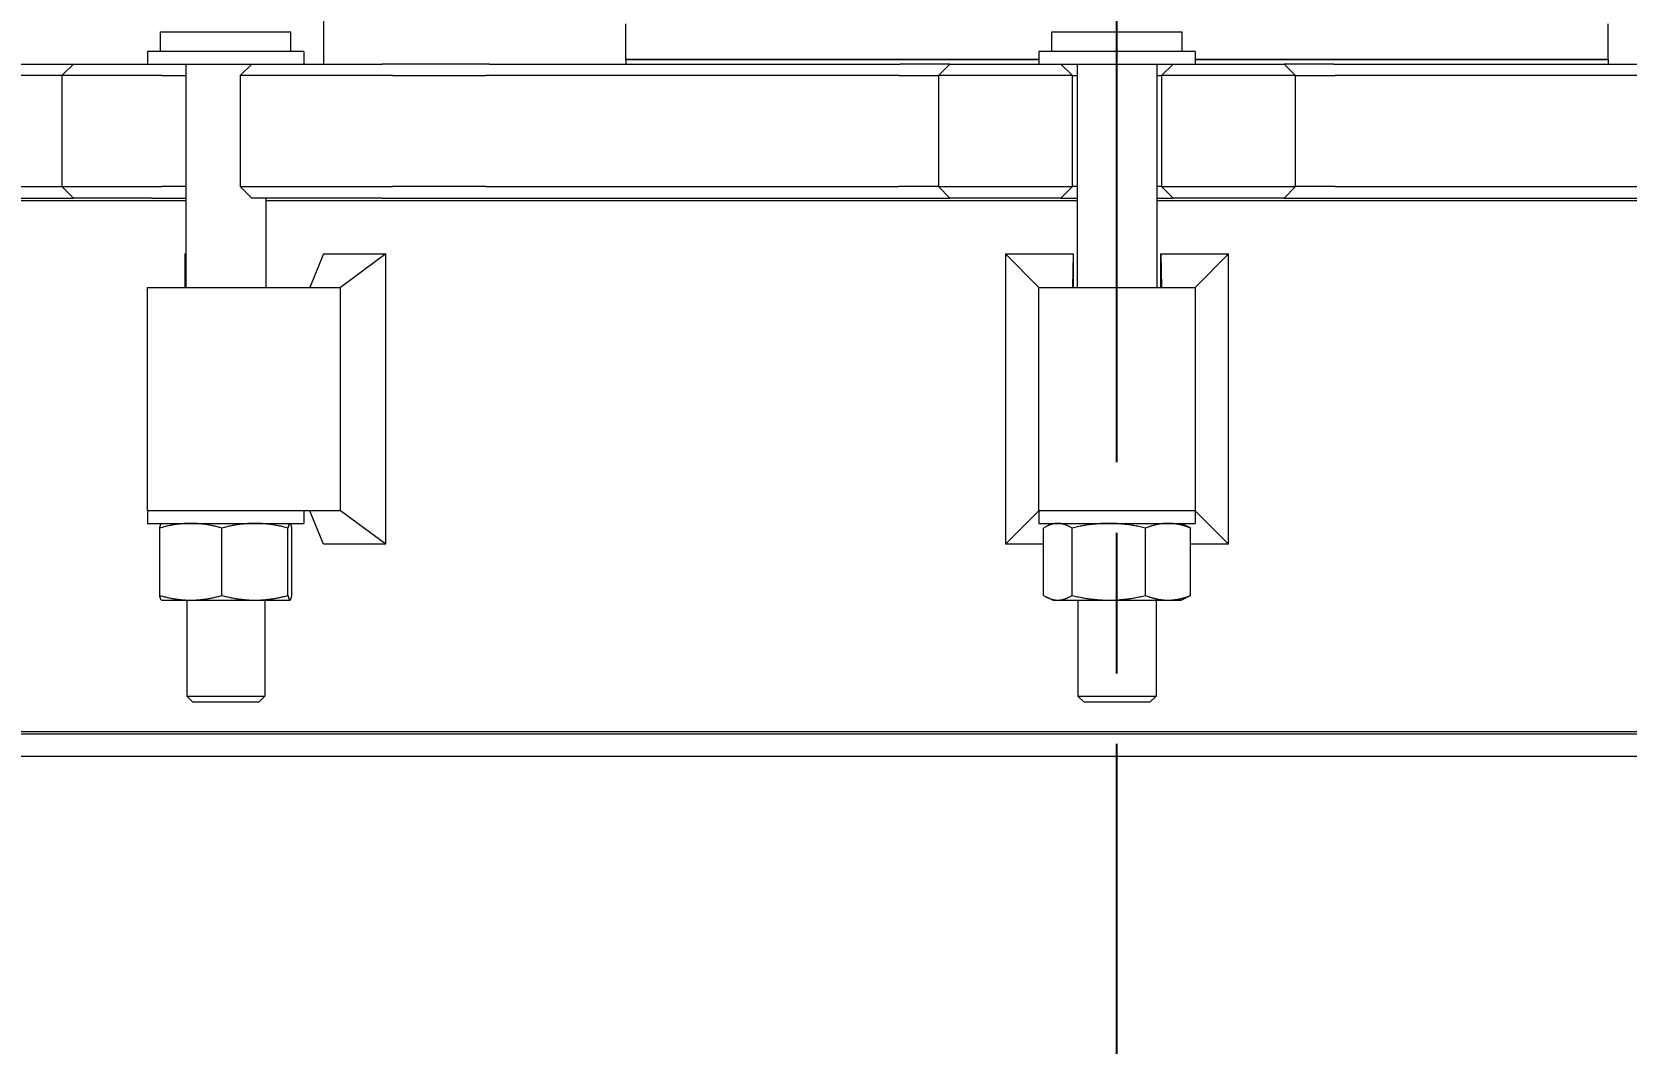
# Model space of a CAD drawing. Header units: inches. Extents: x 17 to 469, y 7 to 301.
# Drawn here: x 82.8 to 100.65, y 112.3 to 123.62 of the extents above; entities that cross this region are included whole.
import ezdxf

# ---------------------------------------------------------------- set-up
doc = ezdxf.new("R2010")
doc.units = ezdxf.units.IN
doc.header["$LTSCALE"] = 14
doc.header["$MEASUREMENT"] = 0
doc.linetypes.add('CHAIN', pattern=[0.7087, 0.4724, -0.0591, 0.1181, -0.0591])
doc.layers.add('Centerline', color=5, linetype='CHAIN', lineweight=25, true_color=0x0000ff)
doc.layers.add('Dimension (ANSI)', color=7, linetype='Continuous', lineweight=25)
doc.layers.add('Visible (ANSI)', color=7, linetype='Continuous', lineweight=50)
doc.styles.add('MEMCOR Medium', font='arial.ttf')
doc.dimstyles.new('Default (ANSI)', dxfattribs={"dimscale": 14, "dimtxt": 0.15, "dimasz": 0.098425, "dimexe": 0.125, "dimexo": 0.0625, "dimgap": 0.031496, "dimtad": 0, "dimtih": 1, "dimtoh": 1, "dimdec": 4, "dimrnd": 1e-08, "dimzin": 3, "dimdsep": 46, "dimlunit": 5, "dimtxsty": 'MEMCOR Medium', "dimcen": 0.09, "dimdle": 0.393701, "dimclrd": 256, "dimclre": 256, "dimclrt": 256, "dimadec": 0, "dimazin": 1, "dimtfac": 0.8, "dimtofl": 0, "dimtmove": 0, "dimatfit": 3, "dimfxl": 1, "dimfrac": 1, "dimtolj": 1, "dimtzin": 4, "dimlwd": -1, "dimlwe": -1, "dimarcsym": 0})

# ---------------------------------------------------------------- blocks, each defined once
blk = doc.blocks.new('*D20')
at = {"layer": 'Defpoints', "color": 0, "transparency": 16777216}
for p in [(71.448, 121.889), (118.443, 121.889), (118.443, 111.496)]:
    blk.add_point(p, dxfattribs=at)
at = {"layer": 'Dimension (ANSI)', "transparency": 16777216}
for p, q in [((71.448, 121.014), (71.448, 109.746)), ((118.443, 121.014), (118.443, 109.746)), ((72.825, 111.496), (117.065, 111.496)), ((118.443, 111.496), (119.821, 111.496))]:
    blk.add_line(p, q, dxfattribs=at)
for points in [[(72.825, 111.725), (72.825, 111.266), (71.448, 111.496)], [(117.065, 111.725), (117.065, 111.266), (118.443, 111.496)]]:
    blk.add_solid(points, dxfattribs=at)
at = {"layer": 'Dimension (ANSI)', "transparency": 16777216, "char_height": 2.1, "attachment_point": 5, "style": 'MEMCOR Medium'}
for s, insert in [('\\A1; 47 in', (128.22, 112.987)), ('\\A1;[1193.7 mm]', (128.22, 109.709))]:
    blk.add_mtext(s, dxfattribs=dict(at, insert=insert))

msp = doc.modelspace()

# ---------------------------------------------------------------- linework, layer by layer
at = {"layer": 'Centerline', "ltscale": 0.952448}
msp.add_line((94.945344, 43.202517), (94.945344, 131.83052), dxfattribs=at)
at = {"layer": 'Visible (ANSI)', "linetype": 'Continuous', "lineweight": 18}
for p, q in [((86.061138, 123.759211), (86.061138, 123.259211)), ((89.445344, 123.309211), (89.445344, 123.709211)), ((100.445344, 123.309211), (100.445344, 123.709211)), ((84.237375, 123.618836), (85.696375, 123.618836)), ((84.237375, 123.399836), (84.237375, 123.618836)), ((85.696375, 123.399836), (85.696375, 123.618836)), ((94.215844, 123.618836), (95.674844, 123.618836)), ((94.215844, 123.399836), (94.215844, 123.618836)), ((95.674844, 123.399836), (95.674844, 123.618836)), ((85.841875, 123.399836), (84.091875, 123.399836)), ((84.091875, 123.399836), (84.091875, 123.259211)), ((85.841875, 123.399836), (85.841875, 123.259211)), ((95.820344, 123.399836), (94.070344, 123.399836)), ((94.070344, 123.399836), (94.070344, 123.259211)), ((95.820344, 123.399836), (95.820344, 123.259211)), ((79.859919, 123.259211), (83.260944, 123.259211)), ((83.260944, 123.259211), (83.130944, 123.129211)), ((83.260944, 123.259211), (83.719553, 123.259211)), ((83.719553, 123.259211), (83.970978, 123.259211)), ((83.970978, 123.259211), (84.134567, 123.259211)), ((84.135798, 123.259211), (84.134567, 123.259211)), ((84.135798, 123.259211), (85.257904, 123.259211)), ((84.519375, 123.259211), (84.519375, 120.759211)), ((85.257904, 123.259211), (85.127904, 123.129211)), ((85.257904, 123.259211), (85.329297, 123.259211)), ((85.329297, 123.259211), (85.590038, 123.259211)), ((85.590038, 123.259211), (86.716725, 123.259211)), ((87.146545, 123.259211), (86.716725, 123.259211)), ((87.92123, 123.259211), (87.146545, 123.259211)), ((87.92123, 123.259211), (92.516935, 123.259211)), ((94.070344, 123.309211), (89.445344, 123.309211)), ((89.445344, 123.309211), (94.070344, 123.309211)), ((89.445344, 123.309211), (89.445344, 123.259211)), ((93.075344, 123.259211), (92.516935, 123.259211)), ((92.945344, 123.129211), (93.075344, 123.259211)), ((93.075344, 123.259211), (93.907303, 123.259211)), ((93.907303, 123.259211), (94.191533, 123.259211)), ((94.191533, 123.259211), (94.315344, 123.259211)), ((94.445344, 123.129211), (94.315344, 123.259211)), ((94.315344, 123.259211), (95.575344, 123.259211)), ((94.497844, 123.259211), (94.497844, 120.759211)), ((95.392844, 123.259211), (95.392844, 120.759211)), ((95.445344, 123.129211), (95.575344, 123.259211)), ((95.575344, 123.259211), (95.699154, 123.259211)), ((95.699154, 123.259211), (95.983385, 123.259211)), ((100.445344, 123.309211), (95.820344, 123.309211)), ((95.820344, 123.309211), (100.445344, 123.309211)), ((95.983385, 123.259211), (96.815344, 123.259211)), ((97.373753, 123.259211), (96.815344, 123.259211)), ((96.945344, 123.129211), (96.815344, 123.259211)), ((97.373753, 123.259211), (101.969457, 123.259211)), ((100.445344, 123.309211), (100.445344, 123.259211)), ((83.130944, 123.129211), (79.76815, 123.129211)), ((83.65808, 123.129211), (83.130944, 123.129211)), ((83.130944, 123.129211), (83.130944, 121.889211)), ((83.910883, 123.129211), (83.65808, 123.129211)), ((84.251693, 123.129211), (83.910883, 123.129211)), ((84.251693, 123.129211), (84.519375, 123.129211)), ((85.27664, 123.129211), (85.127904, 123.129211)), ((85.127904, 123.129211), (85.127904, 121.889211)), ((85.538808, 123.129211), (85.27664, 123.129211)), ((86.833851, 123.129211), (85.538808, 123.129211)), ((86.833851, 123.129211), (87.263671, 123.129211)), ((87.263671, 123.129211), (87.8785, 123.129211)), ((92.502162, 123.129211), (87.8785, 123.129211)), ((92.502162, 123.129211), (92.945344, 123.129211)), ((93.901618, 123.129211), (92.945344, 123.129211)), ((92.945344, 123.129211), (92.945344, 121.889211)), ((94.187406, 123.129211), (93.901618, 123.129211)), ((94.445344, 123.129211), (94.187406, 123.129211)), ((94.445344, 123.129211), (94.497844, 123.129211)), ((94.445344, 121.889211), (94.445344, 123.129211)), ((95.392844, 123.129211), (95.445344, 123.129211)), ((95.703282, 123.129211), (95.445344, 123.129211)), ((95.445344, 123.129211), (95.445344, 121.889211)), ((95.989069, 123.129211), (95.703282, 123.129211)), ((96.945344, 123.129211), (95.989069, 123.129211)), ((96.945344, 123.129211), (97.388526, 123.129211)), ((96.945344, 121.889211), (96.945344, 123.129211)), ((102.012187, 123.129211), (97.388526, 123.129211)), ((79.557201, 121.759211), (83.260944, 121.759211)), ((79.76815, 121.889211), (83.130944, 121.889211)), ((83.130944, 121.889211), (83.65808, 121.889211)), ((83.260944, 121.759211), (83.130944, 121.889211)), ((83.719553, 121.759211), (83.260944, 121.759211)), ((83.65808, 121.889211), (83.910883, 121.889211)), ((83.970978, 121.759211), (83.719553, 121.759211)), ((83.910883, 121.889211), (84.251693, 121.889211)), ((84.134567, 121.759211), (83.970978, 121.759211)), ((84.134567, 121.759211), (84.519375, 121.759211)), ((84.519375, 121.889211), (84.251693, 121.889211)), ((85.127904, 121.889211), (85.27664, 121.889211)), ((85.257904, 121.759211), (85.127904, 121.889211)), ((85.329297, 121.759211), (85.257904, 121.759211)), ((85.27664, 121.889211), (85.538808, 121.889211)), ((85.590038, 121.759211), (85.329297, 121.759211)), ((85.414375, 121.759211), (85.414375, 120.759211)), ((85.538808, 121.889211), (86.833851, 121.889211)), ((86.716725, 121.759211), (85.590038, 121.759211)), ((86.716725, 121.759211), (87.146545, 121.759211)), ((87.263671, 121.889211), (86.833851, 121.889211)), ((87.146545, 121.759211), (87.575789, 121.759211)), ((87.8785, 121.889211), (87.263671, 121.889211)), ((87.575789, 121.759211), (92.83668, 121.759211)), ((87.8785, 121.889211), (92.502162, 121.889211)), ((92.945344, 121.889211), (92.502162, 121.889211)), ((92.83668, 121.759211), (93.075344, 121.759211)), ((92.945344, 121.889211), (93.901618, 121.889211)), ((92.945344, 121.889211), (93.075344, 121.759211)), ((93.907303, 121.759211), (93.075344, 121.759211)), ((93.901618, 121.889211), (94.187406, 121.889211)), ((94.191533, 121.759211), (93.907303, 121.759211)), ((94.187406, 121.889211), (94.445344, 121.889211)), ((94.315344, 121.759211), (94.191533, 121.759211)), ((94.445344, 121.889211), (94.315344, 121.759211)), ((94.315344, 121.759211), (94.497844, 121.759211)), ((94.497844, 121.889211), (94.445344, 121.889211)), ((95.445344, 121.889211), (95.392844, 121.889211)), ((95.392844, 121.759211), (95.575344, 121.759211)), ((95.445344, 121.889211), (95.703282, 121.889211)), ((95.445344, 121.889211), (95.575344, 121.759211)), ((95.699154, 121.759211), (95.575344, 121.759211)), ((95.983385, 121.759211), (95.699154, 121.759211)), ((95.703282, 121.889211), (95.989069, 121.889211)), ((96.815344, 121.759211), (95.983385, 121.759211)), ((95.989069, 121.889211), (96.945344, 121.889211)), ((96.945344, 121.889211), (96.815344, 121.759211)), ((96.815344, 121.759211), (97.054007, 121.759211)), ((97.388526, 121.889211), (96.945344, 121.889211)), ((97.054007, 121.759211), (102.314899, 121.759211)), ((97.388526, 121.889211), (102.012187, 121.889211)), ((84.519375, 121.727961), (77.412264, 121.727961)), ((94.497844, 121.727961), (85.414375, 121.727961)), ((104.476313, 121.727961), (95.392844, 121.727961)), ((84.507098, 121.134003), (84.507098, 120.759211)), ((84.507098, 121.134003), (84.519375, 121.134003)), ((84.507098, 121.134003), (84.519375, 121.106429)), ((86.062549, 121.134003), (85.907678, 120.759211)), ((86.062549, 121.134003), (86.759145, 121.134003)), ((86.759145, 121.134003), (86.250658, 120.759211)), ((86.759145, 117.88442), (86.759145, 121.134003)), ((93.695552, 121.134003), (93.695552, 117.88442)), ((93.695552, 121.134003), (94.453912, 121.134003)), ((93.695552, 121.134003), (94.070344, 120.759211)), ((94.453912, 121.134003), (94.445344, 120.759211)), ((94.453912, 121.134003), (94.453912, 120.759211)), ((95.436776, 121.134003), (95.445344, 120.759211)), ((95.436776, 120.759211), (95.436776, 121.134003)), ((95.436776, 121.134003), (96.195136, 121.134003)), ((96.195136, 121.134003), (95.820344, 120.759211)), ((96.195136, 117.88442), (96.195136, 121.134003)), ((84.091875, 120.759211), (85.755223, 120.759211)), ((84.091875, 118.259211), (84.091875, 120.759211)), ((85.755223, 120.759211), (86.250658, 120.759211)), ((86.250658, 118.259211), (86.250658, 120.759211)), ((94.070344, 120.759211), (95.820344, 120.759211)), ((94.070344, 118.259211), (94.070344, 120.759211)), ((95.820344, 120.759211), (95.820344, 118.259211)), ((85.755223, 118.259211), (84.091875, 118.259211)), ((85.755223, 118.259211), (84.091875, 118.259211)), ((84.091875, 118.259211), (84.091875, 118.118586)), ((86.250658, 118.259211), (85.755223, 118.259211)), ((85.841875, 118.259211), (85.841875, 118.118586)), ((86.062549, 117.88442), (85.907678, 118.259211)), ((86.759145, 117.88442), (86.250658, 118.259211)), ((93.695552, 117.88442), (94.070344, 118.259211)), ((95.820344, 118.259211), (94.070344, 118.259211)), ((95.820344, 118.259211), (94.070344, 118.259211)), ((94.070344, 118.259211), (94.070344, 118.118586)), ((95.820344, 118.259211), (95.820344, 118.118586)), ((96.195136, 117.88442), (95.820344, 118.259211)), ((84.091875, 118.118586), (85.841875, 118.118586)), ((84.227125, 117.311454), (84.227125, 118.066719)), ((84.247875, 118.118586), (84.246887, 118.118126)), ((84.923403, 117.311454), (84.923403, 118.066719)), ((85.663153, 117.311454), (85.663153, 118.066719)), ((85.685875, 118.118586), (85.686862, 118.118126)), ((85.706624, 117.311454), (85.706624, 118.066719)), ((94.070344, 118.118586), (95.820344, 118.118586)), ((94.12182, 117.311454), (94.12182, 118.066719)), ((94.226344, 118.118586), (94.165899, 118.090401)), ((94.442382, 117.311454), (94.442382, 118.066719)), ((95.265906, 117.311454), (95.265906, 118.066719)), ((95.664344, 118.118586), (95.724789, 118.090401)), ((95.768868, 117.311454), (95.768868, 118.066719)), ((86.759145, 117.88442), (86.062549, 117.88442)), ((94.12182, 117.88442), (93.695552, 117.88442)), ((96.195136, 117.88442), (95.768868, 117.88442)), ((94.226344, 117.259586), (94.165899, 117.287772)), ((95.664344, 117.259586), (95.724789, 117.287772)), ((84.247875, 117.259586), (84.246887, 117.260047)), ((84.247875, 117.259586), (84.575264, 117.259586)), ((84.529375, 117.259586), (84.529375, 116.184951)), ((84.575264, 117.259586), (85.293278, 117.259586)), ((85.293278, 117.259586), (85.684889, 117.259586)), ((85.404375, 117.259586), (85.404375, 116.184951)), ((85.684889, 117.259586), (85.685875, 117.259586)), ((85.685875, 117.259586), (85.686862, 117.260047)), ((94.226344, 117.259586), (94.282101, 117.259586)), ((94.282101, 117.259586), (94.854144, 117.259586)), ((94.507844, 117.259586), (94.507844, 116.184951)), ((94.854144, 117.259586), (95.517387, 117.259586)), ((95.382844, 117.259586), (95.382844, 116.184951)), ((95.517387, 117.259586), (95.664344, 117.259586)), ((84.529375, 116.184951), (85.404375, 116.184951)), ((84.597536, 116.118836), (84.529375, 116.184951)), ((85.336214, 116.118836), (84.597536, 116.118836)), ((85.336214, 116.118836), (85.404375, 116.184951)), ((94.507844, 116.184951), (95.382844, 116.184951)), ((94.576005, 116.118836), (94.507844, 116.184951)), ((95.314683, 116.118836), (94.576005, 116.118836)), ((95.314683, 116.118836), (95.382844, 116.184951)), ((73.446504, 115.790461), (116.444175, 115.790461)), ((116.41289, 115.759211), (73.477754, 115.759211)), ((115.692029, 115.509211), (74.194882, 115.509211))]:
    msp.add_line(p, q, dxfattribs=at)
for points, weights in [([(84.575264, 118.118586), (84.413692, 118.118586), (84.227125, 118.066719)], [1, 1.0379548493, 1]), ([(84.227125, 118.066719), (84.237709, 118.113846), (84.246887, 118.118126)], [1, 1.03436673242, 1.00649781807]), ([(84.923403, 118.066719), (84.736836, 118.118586), (84.575264, 118.118586)], [1, 1.0379548493, 1]), ([(85.293278, 118.118586), (85.121619, 118.118586), (84.923403, 118.066719)], [1, 1.0379548493, 1]), ([(85.663153, 118.066719), (85.464937, 118.118586), (85.293278, 118.118586)], [1, 1.0379548493, 1]), ([(85.684889, 118.118586), (85.674801, 118.118586), (85.663153, 118.066719)], [1, 1.0379548493, 1]), ([(85.706624, 118.066719), (85.694976, 118.118586), (85.684889, 118.118586)], [1, 1.0379548493, 1]), ([(94.282101, 118.118586), (94.207714, 118.118586), (94.12182, 118.066719)], [1, 1.0379548493, 1]), ([(94.442382, 118.066719), (94.356488, 118.118586), (94.282101, 118.118586)], [1, 1.0379548493, 1]), ([(94.854144, 118.118586), (94.663045, 118.118586), (94.442382, 118.066719)], [1, 1.0379548493, 1]), ([(95.265906, 118.066719), (95.045244, 118.118586), (94.854144, 118.118586)], [1, 1.0379548493, 1]), ([(95.517387, 118.118586), (95.400674, 118.118586), (95.265906, 118.066719)], [1, 1.0379548493, 1]), ([(95.768868, 118.066719), (95.6341, 118.118586), (95.517387, 118.118586)], [1, 1.0379548493, 1]), ([(95.724789, 118.090401), (95.746133, 118.080448), (95.768868, 118.066719)], [1.01451336305, 1.00977327381, 1]), ([(84.246887, 117.260047), (84.237709, 117.264327), (84.227125, 117.311454)], [1.00649781807, 1.03436673242, 1]), ([(84.227125, 117.311454), (84.413692, 117.259586), (84.575264, 117.259586)], [1, 1.0379548493, 1]), ([(84.575264, 117.259586), (84.736836, 117.259586), (84.923403, 117.311454)], [1, 1.0379548493, 1]), ([(84.923403, 117.311454), (85.121619, 117.259586), (85.293278, 117.259586)], [1, 1.0379548493, 1]), ([(85.293278, 117.259586), (85.464937, 117.259586), (85.663153, 117.311454)], [1, 1.0379548493, 1]), ([(85.663153, 117.311454), (85.674801, 117.259586), (85.684889, 117.259586)], [1, 1.0379548493, 1]), ([(85.684889, 117.259586), (85.694976, 117.259586), (85.706624, 117.311454)], [1, 1.0379548493, 1]), ([(94.12182, 117.311454), (94.207714, 117.259586), (94.282101, 117.259586)], [1, 1.0379548493, 1]), ([(94.282101, 117.259586), (94.356488, 117.259586), (94.442382, 117.311454)], [1, 1.0379548493, 1]), ([(94.442382, 117.311454), (94.663045, 117.259586), (94.854144, 117.259586)], [1, 1.0379548493, 1]), ([(94.854144, 117.259586), (95.045244, 117.259586), (95.265906, 117.311454)], [1, 1.0379548493, 1]), ([(95.265906, 117.311454), (95.400674, 117.259586), (95.517387, 117.259586)], [1, 1.0379548493, 1]), ([(95.517387, 117.259586), (95.6341, 117.259586), (95.768868, 117.311454)], [1, 1.0379548493, 1]), ([(95.768868, 117.311454), (95.746133, 117.297725), (95.724789, 117.287772)], [1, 1.00977327381, 1.01451336305])]:
    msp.add_rational_spline(points, weights, degree=2, dxfattribs=at)

# ---------------------------------------------------------------- dimensions: what is measured, and where the dimension line sits
at = {"layer": 'Dimension (ANSI)'}
dim = msp.add_linear_dim(base=(118.443141, 111.495511), p1=(71.447546, 121.889211), p2=(118.443141, 121.889211), angle=180, text=' <> in\\X[1193.7 mm]', dimstyle='Default (ANSI)', override={"dimgap": 0.031496, "dimtih": 0, "dimtoh": 0, "dimdec": 4, "dimpost": '', "dimtol": 0, "dimlim": 0, "dimtp": 0, "dimtm": 0, "dimtdec": 2, "dimatfit": 2}, dxfattribs=at)
dim.commit()
dim.dimension.update_dxf_attribs({"geometry": '*D20', "text_midpoint": (128.220123, 111.495511), "dimtype": 160})

doc.saveas('drawing.dxf')
